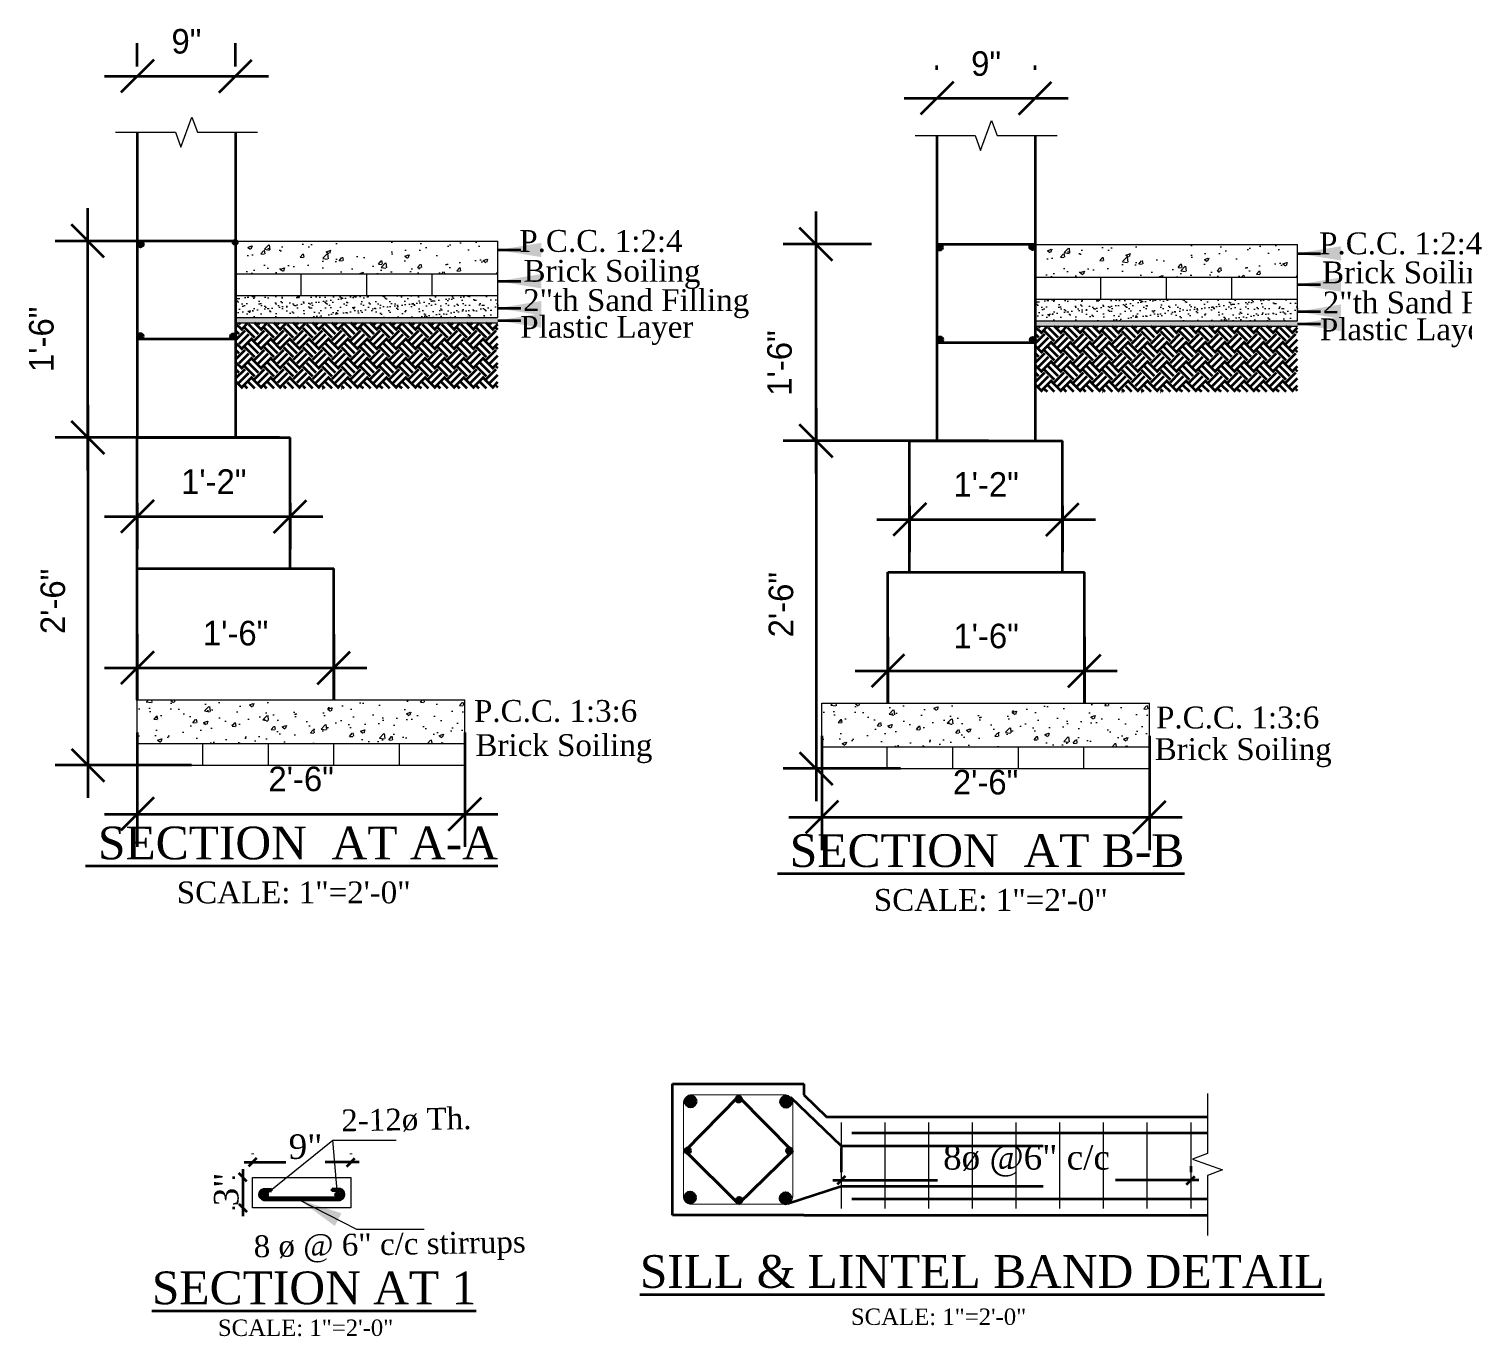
# Model space of a CAD drawing. Header units: inches. Extents: x -12073856 to 12321241, y -1226296 to 1319224.
# Drawn here: x 125704 to 126229, y 44940 to 45419 of the extents above; entities that cross this region are included whole.
import ezdxf
from ezdxf.enums import TextEntityAlignment as Align

# ---------------------------------------------------------------- set-up
doc = ezdxf.new("R2010")
doc.units = ezdxf.units.IN
doc.header["$MEASUREMENT"] = 0
doc.header["$PDMODE"] = 35
doc.linetypes.add('DASHDOTX2', pattern=[50.8, 25.4, -12.7, 0, -12.7])
for name, color, linetype, lineweight in [('CEN_LINE', 131, 'DASHDOTX2', 13), ('Column', 181, 'Continuous', 40), ('DIM_LINE', 173, 'Continuous', 20), ('Hatch', 9, 'Continuous', 9), ('STIRRUPS', 14, 'Continuous', 18), ('TRENCH', 1, 'Continuous', 35), ('WALL ELV', 20, 'Continuous', 20), ('WALL SEC', 2, 'Continuous', 35)]:
    doc.layers.add(name, color=color, linetype=linetype, lineweight=lineweight)
doc.styles.add('NIR', font='COPRGTL.TTF')
doc.styles.add('ordinary', font='times.ttf')
doc.styles.get("Standard").update_dxf_attribs({"font": 'arial.ttf'})
doc.styles.add('TIMES', font='times.ttf')
doc.dimstyles.new('Copy of Standard', dxfattribs={"dimtxt": 12, "dimasz": 4, "dimexe": 0, "dimexo": 6, "dimgap": 3, "dimtad": 1, "dimdec": 0, "dimzin": 0, "dimdsep": 46, "dimlunit": 4, "dimtxsty": 'Standard', "dimblk": 'ARCHTICK', "dimcen": 0.09, "dimdle": 3, "dimclrd": 256, "dimadec": 0, "dimazin": 0, "dimtfac": 1, "dimtdec": 0, "dimtofl": 0, "dimtmove": 0, "dimatfit": 3, "dimfxl": 1, "dimfxlon": 1, "dimtolj": 1, "dimtzin": 0, "dimlwd": -1, "dimarcsym": 0})
doc.dimstyles.new('nir', dxfattribs={"dimtxt": 7, "dimasz": 3, "dimexe": 3, "dimexo": 3, "dimgap": 2, "dimtad": 1, "dimdec": 0, "dimzin": 3, "dimlunit": 4, "dimtxsty": 'TIMES', "dimblk": 'OBLIQUE', "dimcen": 2.5, "dimdle": 3, "dimclrt": 3, "dimadec": 0, "dimazin": 0, "dimtfac": 1, "dimtdec": 0, "dimtmove": 2, "dimatfit": 3, "dimfxl": 1, "dimarcsym": 0})
doc.dimstyles.new('nir 96', dxfattribs={"dimscale": 4, "dimtxt": 1.75, "dimasz": 1, "dimexe": 1, "dimexo": 2, "dimgap": 0.5, "dimtad": 1, "dimdec": 0, "dimzin": 3, "dimlunit": 4, "dimtxsty": 'ordinary', "dimblk": 'DOT', "dimcen": 2.5, "dimdle": 3, "dimclrt": 3, "dimadec": 0, "dimazin": 0, "dimtfac": 1, "dimtdec": 0, "dimtix": 1, "dimtmove": 2, "dimatfit": 3, "dimfxl": 3, "dimfxlon": 1, "dimarcsym": 0})
doc.dimstyles.new('nir24', dxfattribs={"dimscale": 0.25, "dimtxt": 9, "dimasz": 3, "dimexe": 3, "dimexo": 12, "dimgap": 2, "dimtad": 1, "dimdec": 0, "dimzin": 3, "dimlunit": 4, "dimtxsty": 'ordinary', "dimblk": 'OBLIQUE', "dimcen": 2.5, "dimdle": 3, "dimclrt": 3, "dimadec": 0, "dimazin": 0, "dimtfac": 1, "dimtdec": 0, "dimtmove": 2, "dimatfit": 3, "dimfxl": 1, "dimarcsym": 0})

# ---------------------------------------------------------------- blocks, each defined once
blk = doc.blocks.new('_Oblique')
at = {"color": 0, "linetype": 'ByBlock', "lineweight": -2}
blk.add_line((-0.5, -0.5), (0.5, 0.5), dxfattribs=at)
blk = doc.blocks.new('*D685')
at = {"layer": 'Defpoints', "color": 0, "transparency": 16777216}
for p in [(65065.75, -81583.07), (65097.75, -81583.07), (65097.75, -81584.77)]:
    blk.add_point(p, dxfattribs=at)
at = {"layer": 'DIM_LINE', "color": 0, "lineweight": -2, "transparency": 16777216}
for p, q in [((65065.75, -81580.07), (65065.75, -81582.32)), ((65097.75, -81581.77), (65097.75, -81582.32)), ((65065, -81583.07), (65074.56, -81583.07)), ((65098.5, -81583.07), (65090.88, -81583.07))]:
    blk.add_line(p, q, dxfattribs=at)
at = {"layer": 'DIM_LINE', "color": 0, "lineweight": -2, "transparency": 16777216, "xscale": 0.75, "yscale": 0.75, "zscale": 0.75, "rotation": 180}
blk.add_blockref('_Oblique', (65065.75, -81583.07), dxfattribs=at)
at = {"layer": 'DIM_LINE', "color": 0, "lineweight": -2, "transparency": 16777216, "xscale": 0.75, "yscale": 0.75, "zscale": 0.75}
blk.add_blockref('_Oblique', (65097.75, -81583.07), dxfattribs=at)
at = {"layer": 'DIM_LINE', "color": 3, "transparency": 16777216, "insert": (65082.72, -81581.29), "char_height": 2.25, "attachment_point": 5, "style": 'ordinary'}
blk.add_mtext('8ø @6" c/c', dxfattribs=at)
blk = doc.blocks.new('*D686')
at = {"layer": 'Defpoints', "color": 0, "transparency": 16777216}
for p in [(65013.02, -81582.8), (65010.98, -81585.59), (65013.02, -81585.59)]:
    blk.add_point(p, dxfattribs=at)
at = {"layer": 'DIM_LINE', "color": 0, "lineweight": -2, "transparency": 16777216}
for p, q in [((65010.98, -81582.05), (65010.98, -81586.34)), ((65010.02, -81582.8), (65010.23, -81582.8)), ((65010.02, -81585.59), (65010.23, -81585.59))]:
    blk.add_line(p, q, dxfattribs=at)
at = {"layer": 'DIM_LINE', "color": 0, "lineweight": -2, "transparency": 16777216, "xscale": 0.75, "yscale": 0.75, "zscale": 0.75}
for p, rotation in [((65010.98, -81582.8), 90), ((65010.98, -81585.59), 270)]:
    blk.add_blockref('_Oblique', p, dxfattribs=dict(at, rotation=rotation))
at = {"layer": 'DIM_LINE', "color": 3, "transparency": 16777216, "insert": (65009.47, -81583.91), "char_height": 2.25, "attachment_point": 5, "rotation": 90, "style": 'ordinary'}
blk.add_mtext('3"', dxfattribs=at)
blk = doc.blocks.new('*D687')
at = {"layer": 'Defpoints', "color": 0, "transparency": 16777216}
for p in [(65020.86, -81581.42), (65011.86, -81583.62), (65020.86, -81583.62)]:
    blk.add_point(p, dxfattribs=at)
at = {"layer": 'DIM_LINE', "color": 0, "lineweight": -2, "transparency": 16777216}
for p, q in [((65011.86, -81580.62), (65011.86, -81580.67)), ((65020.86, -81580.62), (65020.86, -81580.67)), ((65011.11, -81581.42), (65014.92, -81581.42)), ((65021.61, -81581.42), (65018.5, -81581.42))]:
    blk.add_line(p, q, dxfattribs=at)
at = {"layer": 'DIM_LINE', "color": 0, "lineweight": -2, "transparency": 16777216, "xscale": 0.75, "yscale": 0.75, "zscale": 0.75, "rotation": 180}
blk.add_blockref('_Oblique', (65011.86, -81581.42), dxfattribs=at)
at = {"layer": 'DIM_LINE', "color": 0, "lineweight": -2, "transparency": 16777216, "xscale": 0.75, "yscale": 0.75, "zscale": 0.75}
blk.add_blockref('_Oblique', (65020.86, -81581.42), dxfattribs=at)
at = {"layer": 'DIM_LINE', "color": 3, "transparency": 16777216, "insert": (65016.71, -81580), "char_height": 2.25, "attachment_point": 5, "style": 'ordinary'}
blk.add_mtext('9"', dxfattribs=at)
blk = doc.blocks.new('_ArchTick')
at = {"color": 0, "linetype": 'ByBlock', "const_width": 0.15}
blk.add_lwpolyline([(-0.5, -0.5), (0.5, 0.5)], dxfattribs=at)
blk = doc.blocks.new('*D696')
at = {"layer": 'Defpoints', "color": 0, "transparency": 16777216}
for p in [(64254.59, -81182.21), (64245.59, -81185.62), (64254.59, -81185.62)]:
    blk.add_point(p, dxfattribs=at)
at = {"layer": 'DIM_LINE', "color": 0, "lineweight": -2, "transparency": 16777216}
for p, q in [((64245.59, -81179.62), (64245.59, -81179.21)), ((64254.59, -81179.62), (64254.59, -81179.21)), ((64242.59, -81182.21), (64257.59, -81182.21))]:
    blk.add_line(p, q, dxfattribs=at)
at = {"layer": 'DIM_LINE', "color": 0, "lineweight": -2, "transparency": 16777216, "xscale": 3, "yscale": 3, "zscale": 3, "rotation": 180}
blk.add_blockref('_Oblique', (64245.59, -81182.21), dxfattribs=at)
at = {"layer": 'DIM_LINE', "color": 0, "lineweight": -2, "transparency": 16777216, "xscale": 3, "yscale": 3, "zscale": 3}
blk.add_blockref('_Oblique', (64254.59, -81182.21), dxfattribs=at)
at = {"layer": 'DIM_LINE', "color": 3, "transparency": 16777216, "insert": (64250.09, -81179.05), "char_height": 2.25, "attachment_point": 5, "style": 'NIR'}
blk.add_mtext('9"', dxfattribs=at)
blk = doc.blocks.new('*D688')
at = {"layer": 'Defpoints', "color": 0, "transparency": 16777216}
for p in [(64234.52, -81195.59), (64245.59, -81195.59), (64245.34, -81213.59)]:
    blk.add_point(p, dxfattribs=at)
at = {"layer": 'DIM_LINE', "color": 0, "lineweight": -2, "transparency": 16777216}
for p, q in [((64234.52, -81216.59), (64234.52, -81192.59)), ((64239.59, -81195.59), (64231.52, -81195.59)), ((64239.34, -81213.59), (64231.52, -81213.59))]:
    blk.add_line(p, q, dxfattribs=at)
at = {"layer": 'DIM_LINE', "color": 0, "lineweight": -2, "transparency": 16777216, "xscale": 3, "yscale": 3, "zscale": 3}
for p, rotation in [((64234.52, -81195.59), 90), ((64234.52, -81213.59), 270)]:
    blk.add_blockref('_Oblique', p, dxfattribs=dict(at, rotation=rotation))
at = {"layer": 'DIM_LINE', "color": 3, "transparency": 16777216, "insert": (64231.19, -81206.46), "char_height": 2.25, "attachment_point": 5, "rotation": 90, "style": 'NIR'}
blk.add_mtext('1\'-6"', dxfattribs=at)
blk = doc.blocks.new('*D689')
at = {"layer": 'Defpoints', "color": 0, "transparency": 16777216}
for p in [(64235.04, -81234.61), (64265.04, -81234.61), (64265.04, -81248.06)]:
    blk.add_point(p, dxfattribs=at)
at = {"layer": 'DIM_LINE', "color": 0, "lineweight": -2, "transparency": 16777216}
for p, q in [((64235.04, -81240.61), (64235.04, -81251.06)), ((64265.04, -81240.61), (64265.04, -81251.06)), ((64232.04, -81248.06), (64268.04, -81248.06))]:
    blk.add_line(p, q, dxfattribs=at)
at = {"layer": 'DIM_LINE', "color": 0, "lineweight": -2, "transparency": 16777216, "xscale": 3, "yscale": 3, "zscale": 3, "rotation": 180}
blk.add_blockref('_Oblique', (64235.04, -81248.06), dxfattribs=at)
at = {"layer": 'DIM_LINE', "color": 0, "lineweight": -2, "transparency": 16777216, "xscale": 3, "yscale": 3, "zscale": 3}
blk.add_blockref('_Oblique', (64265.04, -81248.06), dxfattribs=at)
at = {"layer": 'DIM_LINE', "color": 3, "transparency": 16777216, "insert": (64250.04, -81244.86), "char_height": 2.25, "attachment_point": 5, "style": 'NIR'}
blk.add_mtext('2\'-6"', dxfattribs=at)
blk = doc.blocks.new('*D690')
at = {"layer": 'Defpoints', "color": 0, "transparency": 16777216}
for p in [(64256.3, -81213.59), (64234.52, -81243.59), (64248.25, -81243.59)]:
    blk.add_point(p, dxfattribs=at)
at = {"layer": 'DIM_LINE', "color": 0, "lineweight": -2, "transparency": 16777216}
for p, q in [((64234.52, -81210.59), (64234.52, -81246.59)), ((64250.3, -81213.59), (64231.52, -81213.59)), ((64242.25, -81243.59), (64231.52, -81243.59))]:
    blk.add_line(p, q, dxfattribs=at)
at = {"layer": 'DIM_LINE', "color": 0, "lineweight": -2, "transparency": 16777216, "xscale": 3, "yscale": 3, "zscale": 3}
for p, rotation in [((64234.52, -81213.59), 90), ((64234.52, -81243.59), 270)]:
    blk.add_blockref('_Oblique', p, dxfattribs=dict(at, rotation=rotation))
at = {"layer": 'DIM_LINE', "color": 3, "transparency": 16777216, "insert": (64231.32, -81228.59), "char_height": 2.25, "attachment_point": 5, "rotation": 90, "style": 'NIR'}
blk.add_mtext('2\'-6"', dxfattribs=at)
blk = doc.blocks.new('_Dot')
at = {"color": 0, "lineweight": -2}
blk.add_line((-0.5, 0), (-1, 0), dxfattribs=at)
at = {"color": 0, "const_width": 0.5}
blk.add_lwpolyline([(-0.25, 0, 1), (0.25, 0, 1)], format="xyb", close=True, dxfattribs=at)
blk = doc.blocks.new('*D691')
at = {"layer": 'Defpoints', "color": 0, "transparency": 16777216}
for p in [(64243.09, -81213.55), (64257.09, -81213.55), (64257.09, -81220.78)]:
    blk.add_point(p, dxfattribs=at)
at = {"layer": 'DIM_LINE', "color": 0, "lineweight": -2, "transparency": 16777216}
for p, q in [((64243.09, -81219.55), (64243.09, -81223.78)), ((64257.09, -81219.55), (64257.09, -81223.78)), ((64240.09, -81220.78), (64260.09, -81220.78))]:
    blk.add_line(p, q, dxfattribs=at)
at = {"layer": 'DIM_LINE', "color": 0, "lineweight": -2, "transparency": 16777216, "xscale": 3, "yscale": 3, "zscale": 3, "rotation": 180}
blk.add_blockref('_Oblique', (64243.09, -81220.78), dxfattribs=at)
at = {"layer": 'DIM_LINE', "color": 0, "lineweight": -2, "transparency": 16777216, "xscale": 3, "yscale": 3, "zscale": 3}
blk.add_blockref('_Oblique', (64257.09, -81220.78), dxfattribs=at)
at = {"layer": 'DIM_LINE', "color": 3, "transparency": 16777216, "insert": (64250.09, -81217.58), "char_height": 2.25, "attachment_point": 5, "style": 'NIR'}
blk.add_mtext('1\'-2"', dxfattribs=at)
blk = doc.blocks.new('*D692')
at = {"layer": 'Defpoints', "color": 0, "transparency": 16777216}
for p in [(64241.09, -81225.55), (64259.09, -81225.55), (64259.09, -81234.64)]:
    blk.add_point(p, dxfattribs=at)
at = {"layer": 'DIM_LINE', "color": 0, "lineweight": -2, "transparency": 16777216}
for p, q in [((64241.09, -81231.55), (64241.09, -81237.64)), ((64259.09, -81231.55), (64259.09, -81237.64)), ((64238.09, -81234.64), (64262.09, -81234.64))]:
    blk.add_line(p, q, dxfattribs=at)
at = {"layer": 'DIM_LINE', "color": 0, "lineweight": -2, "transparency": 16777216, "xscale": 3, "yscale": 3, "zscale": 3, "rotation": 180}
blk.add_blockref('_Oblique', (64241.09, -81234.64), dxfattribs=at)
at = {"layer": 'DIM_LINE', "color": 0, "lineweight": -2, "transparency": 16777216, "xscale": 3, "yscale": 3, "zscale": 3}
blk.add_blockref('_Oblique', (64259.09, -81234.64), dxfattribs=at)
at = {"layer": 'DIM_LINE', "color": 3, "transparency": 16777216, "insert": (64250.09, -81231.47), "char_height": 2.25, "attachment_point": 5, "style": 'NIR'}
blk.add_mtext('1\'-6"', dxfattribs=at)
blk = doc.blocks.new('*D697')
at = {"layer": 'Defpoints', "color": 0, "transparency": 16777216}
for p in [(64181.38, -81180.18), (64172.38, -81185.32), (64181.38, -81185.32)]:
    blk.add_point(p, dxfattribs=at)
at = {"layer": 'DIM_LINE', "color": 0, "lineweight": -2, "transparency": 16777216}
for p, q in [((64172.38, -81179.32), (64172.38, -81177.18)), ((64181.38, -81179.32), (64181.38, -81177.18)), ((64169.38, -81180.18), (64184.38, -81180.18))]:
    blk.add_line(p, q, dxfattribs=at)
at = {"layer": 'DIM_LINE', "color": 0, "lineweight": -2, "transparency": 16777216, "xscale": 3, "yscale": 3, "zscale": 3, "rotation": 180}
blk.add_blockref('_Oblique', (64172.38, -81180.18), dxfattribs=at)
at = {"layer": 'DIM_LINE', "color": 0, "lineweight": -2, "transparency": 16777216, "xscale": 3, "yscale": 3, "zscale": 3}
blk.add_blockref('_Oblique', (64181.38, -81180.18), dxfattribs=at)
at = {"layer": 'DIM_LINE', "color": 3, "transparency": 16777216, "insert": (64176.88, -81177.01), "char_height": 2.25, "attachment_point": 5, "style": 'NIR'}
blk.add_mtext('9"', dxfattribs=at)
blk = doc.blocks.new('*D693')
at = {"layer": 'Defpoints', "color": 0, "transparency": 16777216}
for p in [(64191.4, -81213.29), (64167.85, -81243.29), (64183.34, -81243.29)]:
    blk.add_point(p, dxfattribs=at)
at = {"layer": 'DIM_LINE', "color": 0, "lineweight": -2, "transparency": 16777216}
for p, q in [((64167.85, -81210.29), (64167.85, -81246.29)), ((64185.4, -81213.29), (64164.85, -81213.29)), ((64177.34, -81243.29), (64164.85, -81243.29))]:
    blk.add_line(p, q, dxfattribs=at)
at = {"layer": 'DIM_LINE', "color": 0, "lineweight": -2, "transparency": 16777216, "xscale": 3, "yscale": 3, "zscale": 3}
for p, rotation in [((64167.85, -81213.29), 90), ((64167.85, -81243.29), 270)]:
    blk.add_blockref('_Oblique', p, dxfattribs=dict(at, rotation=rotation))
at = {"layer": 'DIM_LINE', "color": 3, "transparency": 16777216, "insert": (64164.66, -81228.29), "char_height": 2.25, "attachment_point": 5, "rotation": 90, "style": 'NIR'}
blk.add_mtext('2\'-6"', dxfattribs=at)
blk = doc.blocks.new('*D694')
at = {"layer": 'Defpoints', "color": 0, "transparency": 16777216}
for p in [(64172.38, -81234.31), (64202.38, -81234.31), (64202.38, -81247.76)]:
    blk.add_point(p, dxfattribs=at)
at = {"layer": 'DIM_LINE', "color": 0, "lineweight": -2, "transparency": 16777216}
for p, q in [((64172.38, -81240.31), (64172.38, -81250.76)), ((64202.38, -81240.31), (64202.38, -81250.76)), ((64169.38, -81247.76), (64205.38, -81247.76))]:
    blk.add_line(p, q, dxfattribs=at)
at = {"layer": 'DIM_LINE', "color": 0, "lineweight": -2, "transparency": 16777216, "xscale": 3, "yscale": 3, "zscale": 3, "rotation": 180}
blk.add_blockref('_Oblique', (64172.38, -81247.76), dxfattribs=at)
at = {"layer": 'DIM_LINE', "color": 0, "lineweight": -2, "transparency": 16777216, "xscale": 3, "yscale": 3, "zscale": 3}
blk.add_blockref('_Oblique', (64202.38, -81247.76), dxfattribs=at)
at = {"layer": 'DIM_LINE', "color": 3, "transparency": 16777216, "insert": (64187.38, -81244.56), "char_height": 2.25, "attachment_point": 5, "style": 'NIR'}
blk.add_mtext('2\'-6"', dxfattribs=at)
blk = doc.blocks.new('*D695')
at = {"layer": 'Defpoints', "color": 0, "transparency": 16777216}
for p in [(64167.85, -81195.29), (64182.93, -81195.29), (64180.43, -81213.29)]:
    blk.add_point(p, dxfattribs=at)
at = {"layer": 'DIM_LINE', "color": 0, "lineweight": -2, "transparency": 16777216}
for p, q in [((64167.85, -81216.29), (64167.85, -81192.29)), ((64176.93, -81195.29), (64164.85, -81195.29)), ((64174.43, -81213.29), (64164.85, -81213.29))]:
    blk.add_line(p, q, dxfattribs=at)
at = {"layer": 'DIM_LINE', "color": 0, "lineweight": -2, "transparency": 16777216, "xscale": 3, "yscale": 3, "zscale": 3}
for p, rotation in [((64167.85, -81195.29), 90), ((64167.85, -81213.29), 270)]:
    blk.add_blockref('_Oblique', p, dxfattribs=dict(at, rotation=rotation))
at = {"layer": 'DIM_LINE', "color": 3, "transparency": 16777216, "insert": (64163.61, -81204.29), "char_height": 2.25, "attachment_point": 5, "rotation": 90, "style": 'NIR'}
blk.add_mtext('1\'-6"', dxfattribs=at)
blk = doc.blocks.new('*D698')
at = {"layer": 'Defpoints', "color": 0, "transparency": 16777216}
for p in [(64172.38, -81213.29), (64186.38, -81213.29), (64186.38, -81220.52)]:
    blk.add_point(p, dxfattribs=at)
at = {"layer": 'DIM_LINE', "color": 0, "lineweight": -2, "transparency": 16777216}
for p, q in [((64172.38, -81219.29), (64172.38, -81223.52)), ((64186.38, -81219.29), (64186.38, -81223.52)), ((64169.38, -81220.52), (64189.38, -81220.52))]:
    blk.add_line(p, q, dxfattribs=at)
at = {"layer": 'DIM_LINE', "color": 0, "lineweight": -2, "transparency": 16777216, "xscale": 3, "yscale": 3, "zscale": 3, "rotation": 180}
blk.add_blockref('_Oblique', (64172.38, -81220.52), dxfattribs=at)
at = {"layer": 'DIM_LINE', "color": 0, "lineweight": -2, "transparency": 16777216, "xscale": 3, "yscale": 3, "zscale": 3}
blk.add_blockref('_Oblique', (64186.38, -81220.52), dxfattribs=at)
at = {"layer": 'DIM_LINE', "color": 3, "transparency": 16777216, "insert": (64179.38, -81217.32), "char_height": 2.25, "attachment_point": 5, "style": 'NIR'}
blk.add_mtext('1\'-2"', dxfattribs=at)
blk = doc.blocks.new('*D699')
at = {"layer": 'Defpoints', "color": 0, "transparency": 16777216}
for p in [(64172.38, -81225.29), (64190.38, -81225.29), (64190.38, -81234.38)]:
    blk.add_point(p, dxfattribs=at)
at = {"layer": 'DIM_LINE', "color": 0, "lineweight": -2, "transparency": 16777216}
for p, q in [((64172.38, -81231.29), (64172.38, -81237.38)), ((64190.38, -81231.29), (64190.38, -81237.38)), ((64169.38, -81234.38), (64193.38, -81234.38))]:
    blk.add_line(p, q, dxfattribs=at)
at = {"layer": 'DIM_LINE', "color": 0, "lineweight": -2, "transparency": 16777216, "xscale": 3, "yscale": 3, "zscale": 3, "rotation": 180}
blk.add_blockref('_Oblique', (64172.38, -81234.38), dxfattribs=at)
at = {"layer": 'DIM_LINE', "color": 0, "lineweight": -2, "transparency": 16777216, "xscale": 3, "yscale": 3, "zscale": 3}
blk.add_blockref('_Oblique', (64190.38, -81234.38), dxfattribs=at)
at = {"layer": 'DIM_LINE', "color": 3, "transparency": 16777216, "insert": (64181.38, -81231.21), "char_height": 2.25, "attachment_point": 5, "style": 'NIR'}
blk.add_mtext('1\'-6"', dxfattribs=at)
blk = doc.blocks.new('sill and lintel detail')
for points in [[(70525.22, -69731.64, -1), (70524.85, -69731.64, -1)], [(70531.44, -69731.64, 1), (70531.81, -69731.64, 1)]]:
    blk.add_hatch(color=256).paths.add_polyline_path(points)
at = {"layer": 'Column'}
for points in [[(70563.44, -69723.1, 1), (70564.44, -69723.1, 1)], [(70568.09, -69722.9, 1), (70568.59, -69722.9, 1)], [(70573.18, -69723.13, -1), (70572.18, -69723.13, -1)], [(70563.43, -69727.62, 1), (70563.93, -69727.62, 1)], [(70572.73, -69727.62, 1), (70573.23, -69727.62, 1)], [(70563.39, -69731.91, 1), (70564.39, -69731.91, 1)], [(70573.13, -69731.97, -1), (70572.13, -69731.97, -1)], [(70568.14, -69732.15, 1), (70568.64, -69732.15, 1)]]:
    blk.add_hatch(color=256, dxfattribs=at).paths.add_polyline_path(points)
for p, q in [((70573.07, -69722.73), (70577.72, -69727.16)), ((70574.29, -69722.51), (70576.39, -69724.51)), ((70576.39, -69724.51), (70611.27, -69724.51)), ((70578.69, -69725.99), (70611.27, -69725.99)), ((70577.72, -69727.16), (70596.21, -69727.16)), ((70525.58, -69731.3), (70525.58, -69731.12)), ((70531.11, -69731.3), (70531.11, -69731.12)), ((70572.85, -69732.44), (70577.72, -69730.86)), ((70577.72, -69730.86), (70596.21, -69730.86)), ((70578.69, -69732.03), (70611.27, -69732.03)), ((70574.29, -69733.51), (70611.27, -69733.51))]:
    blk.add_line(p, q)
for points in [[(70531.87, -69732.1, -0.042197), (70531.83, -69732.11), (70524.83, -69732.11, -0.325719), (70524.46, -69731.62), (70524.46, -69731.62, -0.325719), (70524.83, -69731.13), (70525.58, -69731.12)], [(70531.83, -69731.92), (70524.86, -69731.92, -0.302301), (70524.65, -69731.62, -0.304271), (70524.86, -69731.32), (70525.58, -69731.3)], [(70524.82, -69732.1, 0.042197), (70524.86, -69732.11), (70531.86, -69732.11, 0.325719), (70532.23, -69731.62), (70532.23, -69731.62, 0.325719), (70531.86, -69731.13), (70531.11, -69731.12)], [(70524.86, -69731.92), (70531.83, -69731.92, 0.302301), (70532.04, -69731.62, 0.304271), (70531.83, -69731.32), (70531.1, -69731.3)]]:
    blk.add_lwpolyline(points, format="xyb")
for centre in [(70525.03, -69731.64), (70531.62, -69731.64)]:
    blk.add_circle(centre, 0.188)
for p, q in [((70563.43, -69727.62), (70568.31, -69722.65)), ((70568.31, -69722.65), (70573.23, -69727.62)), ((70568.26, -69732.42), (70563.43, -69727.62)), ((70573.29, -69727.62), (70568.29, -69732.51))]:
    blk.add_line(p, q, dxfattribs=at)
at = {"layer": 'Column', "const_width": 0.1}
blk.add_lwpolyline([(70564.04, -69722.51), (70572.54, -69722.51, -0.414214), (70573.29, -69723.26), (70573.29, -69731.76, -0.414214), (70572.54, -69732.51), (70564.04, -69732.51, -0.414214), (70563.29, -69731.76), (70563.29, -69723.26, -0.414214)], format="xyb", close=True, dxfattribs=at)
at = {"layer": 'Column'}
for centre, radius in [((70563.94, -69723.1), 0.5), ((70568.34, -69722.9), 0.25), ((70572.68, -69723.13), 0.5), ((70563.68, -69727.62), 0.25), ((70572.98, -69727.62), 0.25), ((70563.89, -69731.91), 0.5), ((70572.63, -69731.97), 0.5), ((70568.39, -69732.15), 0.25)]:
    blk.add_circle(centre, radius, dxfattribs=at)
at = {"layer": 'Hatch', "linetype": 'Continuous'}
blk.add_lwpolyline([(70611.27, -69722.38), (70611.27, -69727.88), (70609.89, -69728.38), (70612.64, -69729.38), (70611.27, -69729.88), (70611.27, -69735.38)], dxfattribs=at)
at = {"layer": 'STIRRUPS'}
for p, q in [((70577.72, -69725.05), (70577.72, -69732.91)), ((70581.72, -69725.05), (70581.72, -69732.91)), ((70585.72, -69725.05), (70585.72, -69732.91)), ((70589.72, -69725.05), (70589.72, -69732.91)), ((70593.72, -69725.05), (70593.72, -69732.91)), ((70597.72, -69725.05), (70597.72, -69732.91)), ((70601.72, -69725.05), (70601.72, -69732.91)), ((70605.72, -69725.05), (70605.72, -69732.91)), ((70609.72, -69725.05), (70609.72, -69732.91))]:
    blk.add_line(p, q, dxfattribs=at)
at = {"layer": 'TRENCH'}
for p, q in [((70562.29, -69733.51), (70562.29, -69721.51)), ((70562.29, -69721.51), (70574.29, -69721.51)), ((70574.29, -69721.51), (70574.29, -69722.51)), ((70574.29, -69733.51), (70562.29, -69733.51))]:
    blk.add_line(p, q, dxfattribs=at)
at = {"layer": 'WALL ELV'}
blk.add_lwpolyline([(70523.83, -69732.86), (70523.83, -69730.07), (70532.83, -69730.07), (70532.83, -69732.86)], close=True, dxfattribs=at)
at = {"style": 'TIMES'}
blk.add_text('%%USILL & LINTEL BAND DETAIL', height=3, dxfattribs=at).set_placement((70559.29, -69740.18))
at = {"char_height": 2, "attachment_point": 3, "rotation": 1.0172, "style": 'ordinary'}
for s, insert in [('2-12ø T{\\fTimes New Roman|b0|i0|c0|p18;h}.', (70543.85, -69723.64)), ('8 ø @ 6" c/c stirrups', (70548.82, -69734.94))]:
    blk.add_mtext(s, dxfattribs=dict(at, insert=insert))
at = {"attachment_point": 5, "style": 'TIMES'}
for s, insert, char_height, width in [('{\\L SECTION AT 1}', (70528.9, -69740.2), 3, 1016.0073), ('SCALE: 1"=2\'-0"', (70586.64, -69742.84), 1.5, 78.6046), ('SCALE: 1"=2\'-0"', (70528.69, -69743.85), 1.5, 78.6046)]:
    blk.add_mtext(s, dxfattribs=dict(at, insert=insert, char_height=char_height, width=width))
at = {"layer": 'DIM_LINE'}
for base, p1, p2, text, picture, middle in [((70609.72, -69730.33), (70577.72, -69730.33), (70609.72, -69732.03), '8ø @6" c/c', '*D685', (70594.69, -69728.55)), ((70532.83, -69728.68), (70523.83, -69730.88), (70532.83, -69730.88), '9"', '*D687', (70528.68, -69727.27))]:
    dim = blk.add_linear_dim(base=base, p1=p1, p2=p2, text=text, dimstyle='nir24', dxfattribs=at)
    dim.commit()
    dim.dimension.update_dxf_attribs({"geometry": picture, "text_midpoint": middle, "dimtype": 128, "insert": (5511.97, 11852.74)})
dim = blk.add_linear_dim(base=(70522.95, -69732.86), p1=(70524.99, -69730.07), p2=(70524.99, -69732.86), angle=90, text='3"', dimstyle='nir24', dxfattribs=at)
dim.commit()
dim.dimension.update_dxf_attribs({"geometry": '*D686', "text_midpoint": (70521.44, -69731.18), "dimtype": 128, "insert": (5511.97, 11852.74)})
at = {"layer": 'Hatch', "has_arrowhead": 0}
for points in [[(70525.03, -69731.64), (70531.17, -69726.64), (70536.99, -69726.64)], [(70531.62, -69731.64), (70531.17, -69726.64), (70536.99, -69726.64)]]:
    blk.add_leader(points, dimstyle='Copy of Standard', override={"dimasz": 4, "dimtad": 0}, dxfattribs=at)
at = {"layer": 'Hatch'}
blk.add_leader([(70528.11, -69732.11), (70533.36, -69734.8), (70539.55, -69734.8)], dimstyle='Copy of Standard', override={"dimasz": 4, "dimtad": 0}, dxfattribs=at)
blk = doc.blocks.new('footing wall sec')
for points in [[(69693.35, -69349.55), (69693.35, -69350.05), (69717.35, -69350.05), (69717.35, -69349.55)], [(69766.56, -69349.86), (69766.56, -69350.36), (69790.56, -69350.36), (69790.56, -69349.86)]]:
    blk.add_hatch(color=256).paths.add_polyline_path(points)
h = blk.add_hatch()
h.set_pattern_fill('EARTH', color=256, scale=5, angle=45, style=0)
h.set_pattern_definition([(45, (-38344.1494, -75461.1295), (1e-16, 1.767766953), [1.25, -1.25]), (45, (-38344.4808, -75460.798), (1e-16, 1.767766953), [1.25, -1.25]), (45, (-38344.8123, -75460.4666), (1e-16, 1.767766953), [1.25, -1.25]), (135, (-38344.8123, -75460.2456), (-1.767766953, 2e-16), [1.25, -1.25]), (135, (-38344.4808, -75459.9141), (-1.767766953, 2e-16), [1.25, -1.25]), (135, (-38344.1494, -75459.5827), (-1.767766953, 2e-16), [1.25, -1.25])])
h.paths.add_polyline_path([(69717.35, -69350.05), (69693.35, -69350.05), (69693.35, -69356.05), (69717.35, -69356.05)])
h = blk.add_hatch()
h.set_pattern_fill('EARTH', color=256, scale=5, angle=45, style=0)
h.set_pattern_definition([(45, (-38270.9353, -75461.4342), (1e-16, 1.767766953), [1.25, -1.25]), (45, (-38271.2668, -75461.1028), (1e-16, 1.767766953), [1.25, -1.25]), (45, (-38271.5982, -75460.7713), (1e-16, 1.767766953), [1.25, -1.25]), (135, (-38271.5982, -75460.5503), (-1.767766953, 2e-16), [1.25, -1.25]), (135, (-38271.2668, -75460.2189), (-1.767766953, 2e-16), [1.25, -1.25]), (135, (-38270.9353, -75459.8874), (-1.767766953, 2e-16), [1.25, -1.25])])
h.paths.add_polyline_path([(69790.56, -69350.36), (69766.56, -69350.36), (69766.56, -69356.36), (69790.56, -69356.36)])
at = {"layer": 'CEN_LINE'}
blk.add_hatch(color=256, dxfattribs=at).paths.add_polyline_path([(69693.06, -69342.67, 1), (69693.56, -69342.67, 1)])
at = {"layer": 'Hatch'}
h = blk.add_hatch(dxfattribs=at)
h.set_pattern_fill('AR-CONC', color=256, scale=0.5, style=0)
h.set_pattern_definition([(50, (73626.056, -86697.935), (3.5863009, -0.31376067), [0.375, -4.125]), (355, (73626.056, -86697.935), (-0.6937567, 3.7609607), [0.3, -3.3]), (100.4514, (73626.355, -86697.9612), (2.8925469, 3.4471977), [0.31870095, -3.50571056]), (46.1842, (73626.056, -86696.935), (5.3362052, -0.8275951), [0.5625, -6.1875]), (96.6356, (73626.501, -86697.004), (4.6733135, 4.8705894), [0.4780514, -5.258565]), (351.1842, (73626.056, -86696.935), (4.6733097, 4.870593), [0.45, -4.95]), (21, (73626.556, -86697.185), (2.98453526, -2.01309445), [0.375, -4.125]), (326, (73626.556, -86697.185), (1.21657666, 3.6257502), [0.3, -3.3]), (71.4514, (73626.805, -86697.3528), (4.20111314, 1.6126525), [0.31870095, -3.50571056]), (37.5, (73626.0561, -86697.935), (0.06079928, 1.66446927), [0, -3.26, 0, -3.35, 0, -3.3125]), (7.5, (73626.0561, -86697.935), (1.31534769, 1.97205856), [0, -1.91, 0, -3.185, 0, -1.2625]), (327.5, (73624.9411, -86697.935), (2.66911218, -0.11277436), [0, -1.25, 0, -3.9, 0, -5.175]), (317.5, (73624.4411, -86697.935), (2.91593085, 0.5005249), [0, -1.625, 0, -2.59, 0, -3.675])])
h.paths.add_polyline_path([(69717.35, -69342.55), (69693.53, -69342.55, -0.123396), (69693.56, -69342.67, -0.371393), (69693.35, -69342.92), (69693.35, -69345.55), (69717.35, -69345.55)])
h = blk.add_hatch(dxfattribs=at)
h.set_pattern_fill('AR-CONC', color=256, scale=0.5, style=0)
h.set_pattern_definition([(50, (73699.2702, -86698.2398), (3.5863009, -0.31376067), [0.375, -4.125]), (355, (73699.27, -86698.2398), (-0.6937567, 3.7609607), [0.3, -3.3]), (100.4514, (73699.569, -86698.266), (2.8925469, 3.4471977), [0.31870095, -3.50571056]), (46.1842, (73699.27, -86697.24), (5.3362052, -0.8275951), [0.5625, -6.1875]), (96.6356, (73699.715, -86697.309), (4.6733135, 4.8705894), [0.4780514, -5.258565]), (351.1842, (73699.27, -86697.24), (4.6733097, 4.870593), [0.45, -4.95]), (21, (73699.7702, -86697.4898), (2.98453526, -2.01309445), [0.375, -4.125]), (326, (73699.77, -86697.4898), (1.21657666, 3.6257502), [0.3, -3.3]), (71.4514, (73700.019, -86697.6575), (4.20111314, 1.6126525), [0.31870095, -3.50571056]), (37.5, (73699.2702, -86698.2398), (0.06079928, 1.66446927), [0, -3.26, 0, -3.35, 0, -3.3125]), (7.5, (73699.2702, -86698.2398), (1.31534769, 1.97205856), [0, -1.91, 0, -3.185, 0, -1.2625]), (327.5, (73698.1552, -86698.2398), (2.66911218, -0.11277436), [0, -1.25, 0, -3.9, 0, -5.175]), (317.5, (73697.6552, -86698.2398), (2.91593085, 0.5005249), [0, -1.625, 0, -2.59, 0, -3.675])])
h.paths.add_polyline_path([(69790.56, -69342.86), (69766.75, -69342.86, -0.123396), (69766.78, -69342.97, -0.371393), (69766.56, -69343.22), (69766.56, -69345.86), (69790.56, -69345.86)])
h = blk.add_hatch(dxfattribs=at)
h.set_pattern_fill('AR-CONC', color=256, scale=0.5, style=0)
h.set_pattern_definition([(50, (73636.6128, -86697.935), (3.5863009, -0.31376067), [0.375, -4.125]), (355, (73636.613, -86697.935), (-0.6937567, 3.7609607), [0.3, -3.3]), (100.4514, (73636.9117, -86697.9612), (2.8925469, 3.4471977), [0.31870095, -3.50571056]), (46.1842, (73636.613, -86696.935), (5.3362052, -0.8275951), [0.5625, -6.1875]), (96.6356, (73637.0575, -86697.004), (4.6733135, 4.8705894), [0.4780514, -5.258565]), (351.1842, (73636.613, -86696.935), (4.6733097, 4.870593), [0.45, -4.95]), (21, (73637.1128, -86697.185), (2.98453526, -2.01309445), [0.375, -4.125]), (326, (73637.113, -86697.185), (1.21657666, 3.6257502), [0.3, -3.3]), (71.4514, (73637.3616, -86697.3528), (4.20111314, 1.6126525), [0.31870095, -3.50571056]), (37.5, (73636.6128, -86697.935), (0.06079928, 1.66446927), [0, -3.26, 0, -3.35, 0, -3.3125]), (7.5, (73636.6128, -86697.935), (1.31534769, 1.97205856), [0, -1.91, 0, -3.185, 0, -1.2625]), (327.5, (73635.4978, -86697.935), (2.66911218, -0.11277436), [0, -1.25, 0, -3.9, 0, -5.175]), (317.5, (73634.9978, -86697.935), (2.91593085, 0.5005249), [0, -1.625, 0, -2.59, 0, -3.675])])
h.paths.add_polyline_path([(69714.35, -69384.55), (69684.35, -69384.55), (69684.35, -69388.55), (69714.35, -69388.55)])
h = blk.add_hatch(dxfattribs=at)
h.set_pattern_fill('AR-CONC', color=256, scale=0.5, style=0)
h.set_pattern_definition([(50, (73699.2702, -86698.2398), (3.5863009, -0.31376067), [0.375, -4.125]), (355, (73699.27, -86698.2398), (-0.6937567, 3.7609607), [0.3, -3.3]), (100.4514, (73699.569, -86698.266), (2.8925469, 3.4471977), [0.31870095, -3.50571056]), (46.1842, (73699.27, -86697.24), (5.3362052, -0.8275951), [0.5625, -6.1875]), (96.6356, (73699.715, -86697.309), (4.6733135, 4.8705894), [0.4780514, -5.258565]), (351.1842, (73699.27, -86697.24), (4.6733097, 4.870593), [0.45, -4.95]), (21, (73699.7702, -86697.4898), (2.98453526, -2.01309445), [0.375, -4.125]), (326, (73699.77, -86697.4898), (1.21657666, 3.6257502), [0.3, -3.3]), (71.4514, (73700.019, -86697.6575), (4.20111314, 1.6126525), [0.31870095, -3.50571056]), (37.5, (73699.2702, -86698.2398), (0.06079928, 1.66446927), [0, -3.26, 0, -3.35, 0, -3.3125]), (7.5, (73699.2702, -86698.2398), (1.31534769, 1.97205856), [0, -1.91, 0, -3.185, 0, -1.2625]), (327.5, (73698.1552, -86698.2398), (2.66911218, -0.11277436), [0, -1.25, 0, -3.9, 0, -5.175]), (317.5, (73697.6552, -86698.2398), (2.91593085, 0.5005249), [0, -1.625, 0, -2.59, 0, -3.675])])
h.paths.add_polyline_path([(69777.01, -69384.86), (69747.01, -69384.86), (69747.01, -69388.86), (69777.01, -69388.86)])
at = {"layer": 'WALL ELV'}
h = blk.add_hatch(dxfattribs=at)
h.set_pattern_fill('AR-SAND', color=6, scale=0.5, style=0)
h.set_pattern_definition([(37.5, (-38344.1494, -75461.1295), (-0.031496679, 0.9634118845), [0, -0.76, 0, -0.85, 0, -0.8125]), (7.5, (-38344.1494, -75461.1295), (0.884888353, 1.411073033), [0, -0.41, 0, -0.685, 0, -0.2625]), (327.5, (-38344.7644, -75461.1295), (1.557070931, 0.002829527), [0, -0.25, 0, -0.9, 0, -1.175]), (317.5, (-38344.7644, -75461.1295), (1.503063302, 0.438837782), [0, -0.125, 0, -0.59, 0, -0.675])])
h.paths.add_polyline_path([(69693.35, -69347.55), (69693.35, -69349.55), (69717.35, -69349.55), (69717.35, -69347.55)])
h = blk.add_hatch(dxfattribs=at)
h.set_pattern_fill('AR-SAND', color=6, scale=0.5, style=0)
h.set_pattern_definition([(37.5, (-38270.9353, -75461.4342), (-0.031496679, 0.9634118845), [0, -0.76, 0, -0.85, 0, -0.8125]), (7.5, (-38270.9353, -75461.4342), (0.884888353, 1.411073033), [0, -0.41, 0, -0.685, 0, -0.2625]), (327.5, (-38271.5503, -75461.4342), (1.557070931, 0.002829527), [0, -0.25, 0, -0.9, 0, -1.175]), (317.5, (-38271.5503, -75461.4342), (1.503063302, 0.438837782), [0, -0.125, 0, -0.59, 0, -0.675])])
h.paths.add_polyline_path([(69766.56, -69347.86), (69766.56, -69349.86), (69790.56, -69349.86), (69790.56, -69347.86)])
at = {"layer": 'WALL SEC'}
for points in [[(69684.4, -69342.85, 1), (69684.9, -69342.85, 1)], [(69757.57, -69343.15, 1), (69758.07, -69343.15, 1)], [(69766.05, -69343.1, 1), (69766.55, -69343.1, 1)], [(69684.39, -69351.26, 1), (69684.89, -69351.26, 1)], [(69692.88, -69351.29, 1), (69693.38, -69351.29, 1)], [(69757.6, -69351.56, 1), (69758.1, -69351.56, 1)], [(69766.09, -69351.6, 1), (69766.59, -69351.6, 1)]]:
    blk.add_hatch(color=256, dxfattribs=at).paths.add_polyline_path(points)
at = {"layer": 'CEN_LINE'}
blk.add_circle((69693.31, -69342.67), 0.25, dxfattribs=at)
at = {"layer": 'Hatch'}
blk.add_line((69755.06, -69360.86), (69744.69, -69360.86), dxfattribs=at)
at = {"layer": 'Hatch', "linetype": 'Continuous'}
for points in [[(69682.35, -69332.58), (69687.85, -69332.58), (69688.35, -69333.96), (69689.35, -69331.21), (69689.85, -69332.58), (69695.35, -69332.58)], [(69755.56, -69332.89), (69761.06, -69332.89), (69761.56, -69334.26), (69762.56, -69331.51), (69763.06, -69332.89), (69768.56, -69332.89)]]:
    blk.add_lwpolyline(points, dxfattribs=at)
at = {"layer": 'WALL ELV'}
for p, q in [((69693.35, -69342.55), (69717.35, -69342.55)), ((69717.35, -69347.55), (69717.35, -69342.55)), ((69766.56, -69342.86), (69790.56, -69342.86)), ((69790.56, -69347.86), (69790.56, -69342.86)), ((69693.35, -69345.55), (69717.35, -69345.55)), ((69699.35, -69347.55), (69699.35, -69345.55)), ((69705.35, -69347.55), (69705.35, -69345.55)), ((69711.35, -69347.55), (69711.35, -69345.55)), ((69766.56, -69345.86), (69790.56, -69345.86)), ((69772.56, -69347.86), (69772.56, -69345.86)), ((69778.56, -69347.86), (69778.56, -69345.86)), ((69784.56, -69347.86), (69784.56, -69345.86)), ((69693.35, -69347.55), (69717.35, -69347.55)), ((69717.35, -69349.55), (69717.35, -69347.55)), ((69766.56, -69347.86), (69790.56, -69347.86)), ((69790.56, -69349.86), (69790.56, -69347.86)), ((69693.35, -69349.55), (69717.35, -69349.55)), ((69693.35, -69350.05), (69717.35, -69350.05)), ((69766.56, -69349.86), (69790.56, -69349.86)), ((69766.56, -69350.36), (69790.56, -69350.36)), ((69690.41, -69372.55), (69692.41, -69372.55)), ((69684.35, -69390.55), (69684.35, -69384.55)), ((69684.35, -69384.55), (69714.35, -69384.55)), ((69714.35, -69390.55), (69714.35, -69384.55)), ((69747.01, -69384.86), (69777.01, -69384.86)), ((69747.01, -69390.86), (69747.01, -69384.86)), ((69777.01, -69390.86), (69777.01, -69384.86)), ((69684.35, -69388.55), (69714.35, -69388.55)), ((69690.35, -69390.55), (69690.35, -69388.55)), ((69696.35, -69390.55), (69696.35, -69388.55)), ((69702.35, -69390.55), (69702.35, -69388.55)), ((69708.35, -69390.55), (69708.35, -69388.55)), ((69747.01, -69388.86), (69777.01, -69388.86)), ((69753.01, -69390.86), (69753.01, -69388.86)), ((69759.01, -69390.86), (69759.01, -69388.86)), ((69765.01, -69390.86), (69765.01, -69388.86)), ((69771.01, -69390.86), (69771.01, -69388.86)), ((69684.35, -69390.55), (69714.35, -69390.55)), ((69747.01, -69390.86), (69777.01, -69390.86))]:
    blk.add_line(p, q, dxfattribs=at)
at = {"layer": 'WALL SEC'}
for p, q in [((69684.35, -69332.58), (69684.35, -69360.55)), ((69693.35, -69332.58), (69693.35, -69360.55)), ((69757.56, -69332.89), (69757.56, -69360.86)), ((69766.56, -69332.89), (69766.56, -69360.86)), ((69693.35, -69342.55), (69684.35, -69342.55)), ((69766.56, -69342.86), (69757.56, -69342.86)), ((69693.35, -69351.55), (69684.35, -69351.55)), ((69766.56, -69351.86), (69757.56, -69351.86)), ((69684.35, -69372.55), (69684.35, -69360.55)), ((69684.35, -69360.55), (69698.35, -69360.55)), ((69698.35, -69372.55), (69698.35, -69360.55)), ((69755.06, -69360.86), (69769.06, -69360.86)), ((69755.06, -69372.86), (69755.06, -69360.86)), ((69769.06, -69372.86), (69769.06, -69360.86)), ((69684.35, -69384.55), (69684.35, -69372.55)), ((69684.35, -69372.55), (69702.35, -69372.55)), ((69702.35, -69384.55), (69702.35, -69372.55)), ((69753.06, -69372.86), (69771.06, -69372.86)), ((69753.06, -69384.86), (69753.06, -69372.86)), ((69753.06, -69372.86), (69755.06, -69372.86)), ((69771.06, -69384.86), (69771.06, -69372.86))]:
    blk.add_line(p, q, dxfattribs=at)
for centre in [(69684.65, -69342.85), (69757.82, -69343.15), (69766.3, -69343.1), (69684.64, -69351.26), (69693.13, -69351.29), (69757.85, -69351.56), (69766.34, -69351.6)]:
    blk.add_circle(centre, 0.25, dxfattribs=at)
at = {"style": 'ordinary'}
for s, p in [('%%U SECTION  AT A-A', (69698.49, -69397.67)), ('%%U SECTION  AT B-B', (69761.58, -69398.37))]:
    blk.add_text(s, height=3, dxfattribs=at).set_placement(p, align=Align.MIDDLE_CENTER)
at = {"char_height": 2, "attachment_point": 1, "style": 'ordinary'}
for s, insert in [('P.C.C. 1:2:4', (69719.33, -69341.54)), ('P.C.C. 1:2:4', (69792.55, -69341.76)), ('Brick Soiling', (69719.71, -69344.28)), ('Brick Soiling', (69792.82, -69344.42)), ('2"th Sand Filling', (69719.67, -69346.96)), ('2"th Sand Filling', (69792.88, -69347.18)), ('Plastic Layer', (69719.41, -69349.41)), ('Plastic Layer', (69792.62, -69349.63)), ('P.C.C. 1:3:6', (69715.18, -69384.58)), ('P.C.C. 1:3:6', (69777.62, -69385.18)), ('Brick Soiling', (69715.31, -69387.71)), ('Brick Soiling', (69777.5, -69388.08))]:
    blk.add_mtext(s, dxfattribs=dict(at, insert=insert))
at = {"char_height": 2, "width": 108.2159, "attachment_point": 5, "style": 'ordinary'}
for insert in [(69698.67, -69402.22), (69762.49, -69402.91)]:
    blk.add_mtext('SCALE: 1"=2\'-0"', dxfattribs=dict(at, insert=insert))
at = {"layer": 'DIM_LINE'}
for base, p1, p2, picture, middle in [((69693.35, -69327.44), (69684.35, -69332.58), (69693.35, -69332.58), '*D697', (69688.85, -69324.27)), ((69766.56, -69329.48), (69757.56, -69332.89), (69766.56, -69332.89), '*D696', (69762.06, -69326.31)), ((69698.35, -69367.78), (69684.35, -69360.55), (69698.35, -69360.55), '*D698', (69691.35, -69364.59)), ((69769.06, -69368.04), (69755.06, -69360.81), (69769.06, -69360.81), '*D691', (69762.06, -69364.85)), ((69702.35, -69381.64), (69684.35, -69372.55), (69702.35, -69372.55), '*D699', (69693.35, -69378.47)), ((69771.06, -69381.9), (69753.06, -69372.81), (69771.06, -69372.81), '*D692', (69762.06, -69378.74)), ((69714.35, -69395.02), (69684.35, -69381.57), (69714.35, -69381.57), '*D694', (69699.35, -69391.82)), ((69777.01, -69395.32), (69747.01, -69381.87), (69777.01, -69381.87), '*D689', (69762.01, -69392.13))]:
    dim = blk.add_linear_dim(base=base, p1=p1, p2=p2, dimstyle='nir', override={"dimtxt": 2.25}, dxfattribs=at)
    dim.commit()
    dim.dimension.update_dxf_attribs({"geometry": picture, "text_midpoint": middle, "insert": (5511.97, 11852.74)})
for base, p1, p2, picture, middle in [((69679.82, -69342.55), (69692.41, -69360.55), (69694.91, -69342.55), '*D695', (69675.58, -69351.55)), ((69746.49, -69342.86), (69757.31, -69360.86), (69757.56, -69342.86), '*D688', (69743.16, -69353.72))]:
    dim = blk.add_linear_dim(base=base, p1=p1, p2=p2, angle=90, dimstyle='nir', override={"dimtxt": 2.25}, dxfattribs=at)
    dim.commit()
    dim.dimension.update_dxf_attribs({"geometry": picture, "text_midpoint": middle, "dimtype": 128, "insert": (5511.97, 11852.74)})
for base, p1, p2, picture, middle in [((69679.82, -69390.55), (69703.37, -69360.55), (69695.32, -69390.55), '*D693', (69676.63, -69375.55)), ((69746.49, -69390.86), (69768.28, -69360.86), (69760.22, -69390.86), '*D690', (69743.29, -69375.86))]:
    dim = blk.add_linear_dim(base=base, p1=p1, p2=p2, angle=90, dimstyle='nir', override={"dimtxt": 2.25}, dxfattribs=at)
    dim.commit()
    dim.dimension.update_dxf_attribs({"geometry": picture, "text_midpoint": middle, "insert": (5511.97, 11852.74)})
for points in [[(69717.35, -69343.37), (69719.46, -69343.37)], [(69790.56, -69343.68), (69792.68, -69343.68)], [(69717.35, -69346.23), (69719.46, -69346.23)], [(69790.56, -69346.54), (69792.68, -69346.54)], [(69717.35, -69348.7), (69719.46, -69348.7)], [(69790.56, -69349.01), (69792.68, -69349.01)], [(69717.35, -69349.83), (69719.46, -69349.83)], [(69790.56, -69350.14), (69792.68, -69350.14)]]:
    blk.add_leader(points, dimstyle='nir 96', override={"dimgap": 0.5, "dimtad": 0})

msp = doc.modelspace()

# ---------------------------------------------------------------- block references
at = {"layer": 'TRENCH', "xscale": 4, "yscale": 4, "zscale": 4}
for name, p in [('footing wall sec', (-152993.91, 322711.65)), ('sill and lintel detail', (-156309.64, 323918.71))]:
    msp.add_blockref(name, p, dxfattribs=at)

doc.saveas('drawing.dxf')
